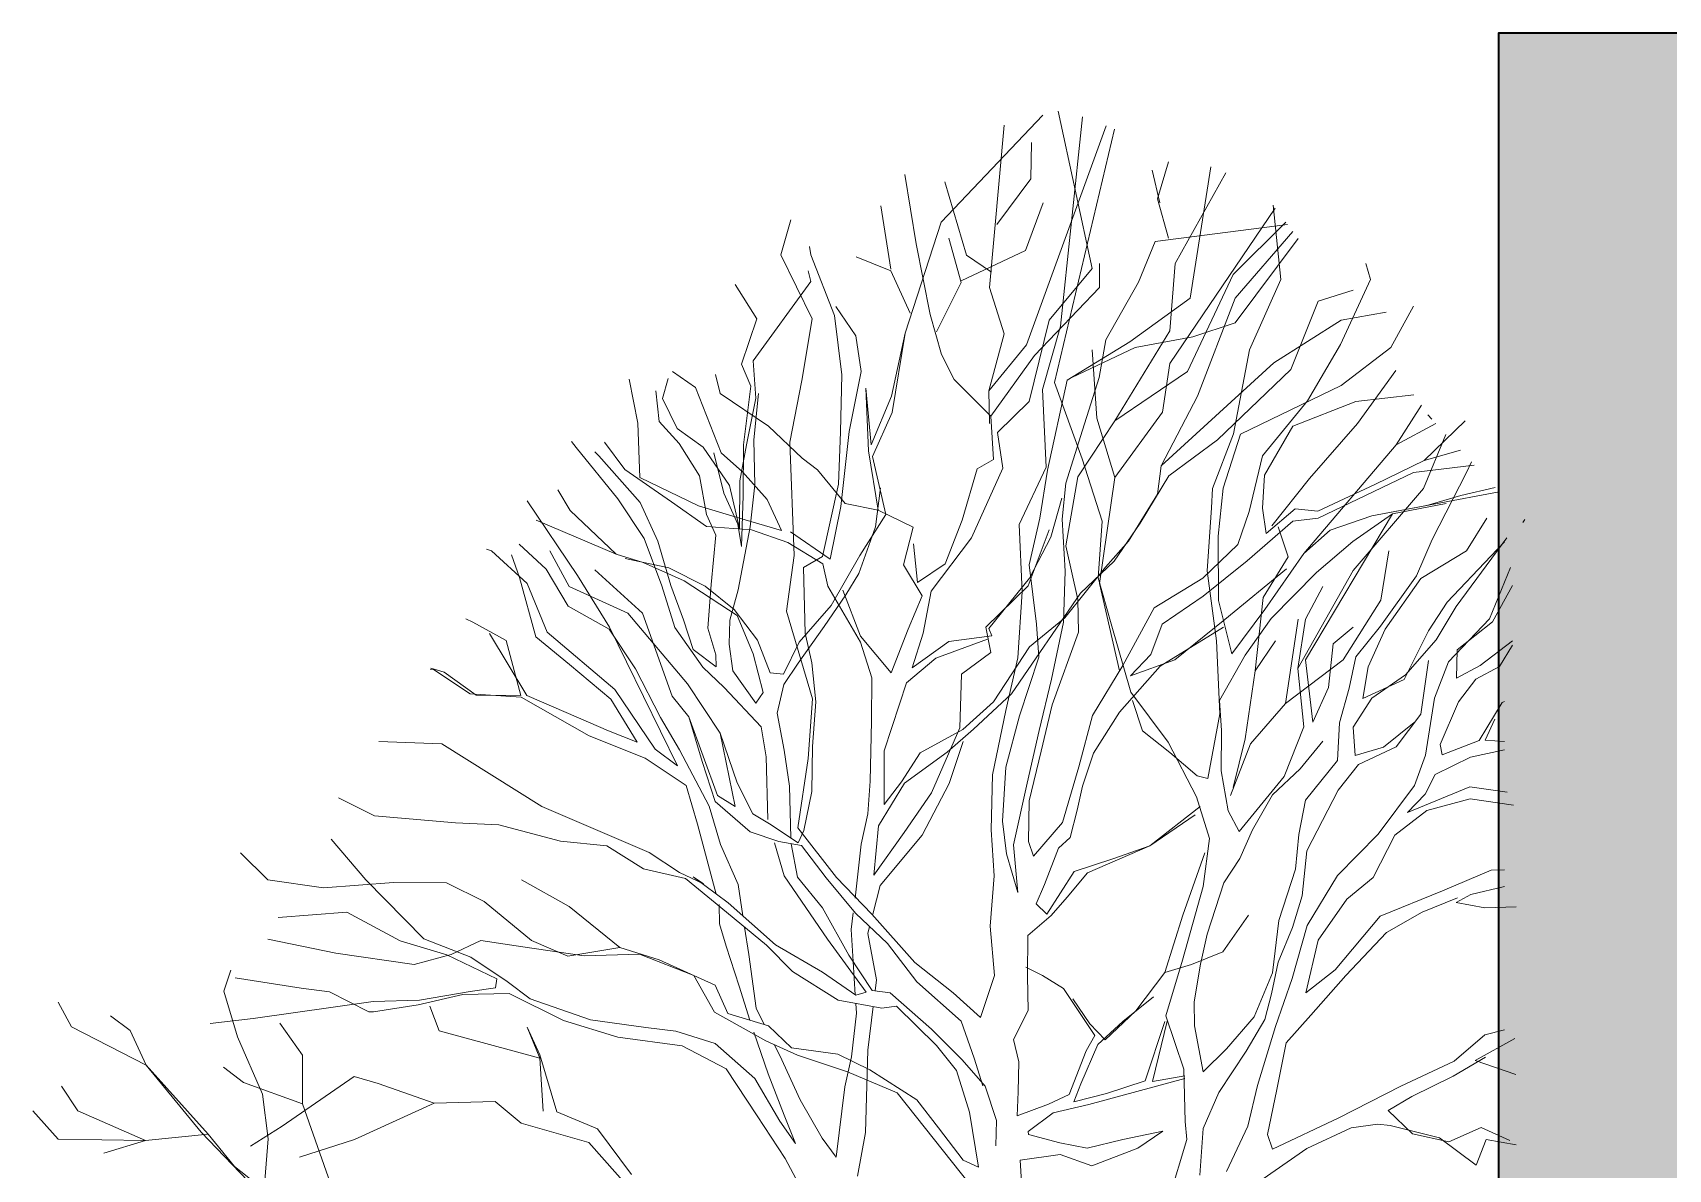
# Model space of a CAD drawing. Header units: millimetres. Extents: x -13512 to 8923, y -6533 to 5096.
# Drawn here: x -9958 to -9347, y -5916 to -5491 of the extents above; entities that cross this region are included whole.
import ezdxf

# ---------------------------------------------------------------- set-up
doc = ezdxf.new("R2010")
doc.units = ezdxf.units.MM
for name, color, linetype, lineweight in [('A-ELEWACJA CIENKA', 11, 'Continuous', 13), ('A-RYS ELEWACJI', 30, 'Continuous', 35), ('B-DACHÓWKA', 250, 'Continuous', 0), ('B-materiały', 9, 'Continuous', 0)]:
    doc.layers.add(name, color=color, linetype=linetype, lineweight=lineweight)

# ---------------------------------------------------------------- blocks, each defined once
blk = doc.blocks.new('A$C62B175F2')
at = {"layer": 'B-materiały'}
for p, q in [((-257.9, 482.35), (-219.84, 522.3)), ((-214.16, 523.78), (-201.48, 464.99)), ((-213.3, 443.47), (-205.09, 521.69)), ((-239.85, 457.94), (-234.32, 518.52)), ((-225.98, 436.45), (-196.24, 518.24)), ((-215.52, 422.42), (-193.14, 517.03)), ((-224.4, 498.54), (-224.11, 512.12)), ((-176.18, 489.59), (-179.06, 501.72)), ((-177.04, 491.03), (-173, 504.9)), ((-157.12, 502.94), (-164.87, 453.88)), ((-267.18, 474.21), (-271.44, 500.12)), ((-248.37, 469.94), (-256.45, 497.39)), ((-237.11, 481.5), (-224.4, 498.54)), ((-170.39, 466.89), (-151.51, 500.75)), ((-226.42, 471.67), (-219.78, 489.59)), ((-173, 476.29), (-177.04, 491.03)), ((-314.07, 483.16), (-317.83, 470.15)), ((-276.67, 464.74), (-280.42, 488.43)), ((-172.39, 429.47), (-133.03, 487.6)), ((-131.02, 460.93), (-133.79, 488.62)), ((-271.34, 440.9), (-257.9, 482.35)), ((-177.91, 475.03), (-128.51, 481.5)), ((-129.15, 482.37), (-148.82, 462.82)), ((-148.07, 453.88), (-126.53, 478.83)), ((-306.55, 470.15), (-307.1, 473.18)), ((-262.01, 447.84), (-267.18, 474.21)), ((-250.39, 459.82), (-255.01, 476.29)), ((-250.39, 460.4), (-226.42, 471.67)), ((-184.1, 459.84), (-177.91, 475.03)), ((-124.55, 476.15), (-148.07, 444.66)), ((-317.83, 470.15), (-306.1, 446.17)), ((-297.76, 447.5), (-306.55, 470.15)), ((-276.67, 464.16), (-289.66, 469.36)), ((-239.13, 463.58), (-248.37, 469.94)), ((-201.48, 464.99), (-217.53, 445.74)), ((-198.72, 457.94), (-198.72, 466.89)), ((-198.72, 466.89), (-198.72, 457.94)), ((-172.39, 441.67), (-170.39, 466.89)), ((-97.42, 460.93), (-99.17, 466.89)), ((-326.78, 446.21), (-334.88, 459.03)), ((-328.06, 430.54), (-306.55, 460.11)), ((-306.55, 460.11), (-307.55, 464.18)), ((-269.45, 448.27), (-276.67, 464.16)), ((-259.63, 441.33), (-250.39, 459.82)), ((-196.41, 438.31), (-184.1, 459.84)), ((-148.82, 462.82), (-165.87, 426.49)), ((-142.69, 434.62), (-131.02, 460.93)), ((-108.66, 436.59), (-97.42, 460.93)), ((-234.33, 440.59), (-239.85, 457.94)), ((-223.05, 432.45), (-198.72, 457.94)), ((-164.87, 453.88), (-187.44, 437.61)), ((-162.11, 417.27), (-148.07, 453.88)), ((-116.98, 452.79), (-127.26, 427.3)), ((-103.94, 456.86), (-116.98, 452.79)), ((-332.5, 429.31), (-326.78, 446.21)), ((-306.1, 446.17), (-310, 423.17)), ((-294.97, 425.22), (-297.76, 447.5)), ((-289.75, 439.88), (-297.28, 450.86)), ((-257.73, 432.86), (-262.01, 447.84)), ((-108.45, 445.74), (-91.65, 448.72)), ((-81.37, 450.89), (-89.89, 435.44)), ((-271.34, 440.9), (-276.46, 417.27)), ((-276.18, 411.17), (-271.34, 440.9)), ((-240.07, 419.34), (-234.33, 440.59)), ((-217.53, 445.74), (-225.05, 415.37)), ((-219.97, 419.84), (-213.3, 443.47)), ((-192.95, 408.05), (-172.39, 441.67)), ((-148.07, 444.66), (-163.87, 439.5)), ((-133.63, 429.82), (-108.45, 445.74)), ((-287.74, 426.52), (-289.75, 439.88)), ((-240.07, 419.34), (-225.98, 436.45)), ((-187.44, 437.61), (-210.76, 423.23)), ((-185.43, 435.44), (-209, 424.32)), ((-199.73, 409.13), (-201.48, 434.62)), ((-198.86, 424.28), (-196.41, 438.31)), ((-163.87, 439.5), (-185.43, 435.44)), ((-148.61, 403.19), (-142.69, 434.62)), ((-120.99, 415.62), (-108.66, 436.59)), ((-89.89, 435.44), (-108.45, 421.34)), ((-328.94, 421.02), (-332.5, 429.31)), ((-327.15, 416.6), (-328.06, 430.54)), ((-253.02, 423.48), (-257.73, 432.86)), ((-239.28, 409.86), (-223.05, 432.45)), ((-175.68, 391.34), (-133.63, 429.82)), ((-175.15, 411.3), (-172.39, 429.47)), ((-374.44, 423.62), (-371.24, 407.24)), ((-359.86, 423.97), (-361.97, 416.45)), ((-349.68, 420.52), (-358.2, 426.49)), ((-340.4, 418.35), (-342.16, 425.4)), ((-310, 423.17), (-314.45, 400.16)), ((-295.55, 403.98), (-294.97, 425.22)), ((-292.2, 404.06), (-287.74, 426.52)), ((-239.28, 409.86), (-253.02, 423.48)), ((-210.76, 423.23), (-218.1, 389.72)), ((-205.24, 393.95), (-215.52, 422.42)), ((-205.07, 404.57), (-198.86, 424.28)), ((-165.87, 426.49), (-192.95, 408.05)), ((-127.26, 427.3), (-154.59, 401)), ((-102.34, 407.14), (-88.04, 426.89)), ((-363.24, 407.87), (-364.54, 419.28)), ((-361.97, 416.45), (-356.47, 405.25)), ((-340.05, 396.16), (-349.68, 420.52)), ((-322.42, 406.1), (-340.4, 418.35)), ((-331.74, 399.16), (-328.94, 421.02)), ((-330.63, 399.19), (-327.15, 416.6)), ((-326.08, 418.3), (-327.88, 400.94)), ((-283.98, 399.1), (-285.99, 420.25)), ((-285.99, 420.25), (-284.98, 396.93)), ((-276.46, 417.27), (-283.98, 399.1)), ((-239.76, 407.05), (-240.07, 419.34)), ((-218.69, 390.82), (-219.97, 419.84)), ((-175.68, 391.34), (-162.11, 417.27)), ((-108.45, 421.34), (-146.06, 403.17)), ((-137.79, 395.08), (-120.99, 415.62)), ((-81.26, 417.75), (-102.93, 415.37)), ((-283.59, 394.78), (-276.18, 411.17)), ((-238.31, 393.68), (-239.28, 409.86)), ((-225.05, 415.37), (-236.89, 403.77)), ((-192.95, 386.9), (-175.15, 411.3)), ((-102.93, 415.37), (-126.5, 406.15)), ((-87.89, 399.1), (-78.44, 413.94)), ((-76.1, 410.36), (-74.54, 408.68)), ((-371.24, 407.24), (-370.49, 386.9)), ((-355.78, 399.68), (-363.24, 407.87)), ((-356.47, 405.25), (-346.8, 398.23)), ((-309.83, 394.13), (-322.42, 406.1)), ((-296.18, 384.41), (-295.55, 403.98)), ((-295.41, 376.05), (-292.2, 404.06)), ((-236.89, 403.77), (-234.88, 390.42)), ((-211.28, 384.86), (-205.07, 404.57)), ((-192.95, 408.05), (-206.87, 387.21)), ((-192.95, 386.9), (-199.73, 409.13)), ((-126.5, 406.15), (-137.05, 387.84)), ((-120.26, 386.58), (-102.34, 407.14)), ((-87.89, 399.1), (-73.03, 407.05)), ((-77.41, 393.24), (-62.14, 408.15)), ((-394.28, 398.16), (-396.02, 400.35)), ((-378.72, 378.99), (-394.28, 398.16)), ((-376.01, 389.88), (-383.62, 400.19)), ((-348.21, 387.58), (-355.78, 399.68)), ((-346.8, 398.23), (-336.95, 383.95)), ((-333.08, 385.72), (-330.63, 399.19)), ((-331.82, 380.17), (-331.74, 399.16)), ((-327.88, 400.94), (-327.46, 384.19)), ((-314.45, 400.16), (-312.83, 357.74)), ((-154.59, 401), (-172.8, 387.5)), ((-156.48, 382.88), (-148.61, 403.19)), ((-146.06, 403.17), (-152.57, 382.98)), ((-122.35, 358.6), (-87.89, 399.1)), ((-77.61, 382.83), (-69.26, 402.98)), ((-387.32, 396.48), (-385.83, 395.02)), ((-385.83, 395.02), (-370.31, 377.53)), ((-342.84, 396.09), (-339.11, 381.1)), ((-332.05, 389.1), (-340.05, 396.16)), ((-304.13, 389.8), (-309.83, 394.13)), ((-284.98, 396.93), (-281.41, 374.73)), ((-278.58, 373.12), (-283.59, 394.78)), ((-244.37, 390.18), (-238.31, 393.68)), ((-197.72, 370.63), (-205.24, 393.95)), ((-177.09, 380.69), (-175.68, 391.34)), ((-142.86, 374.29), (-137.79, 395.08)), ((-95.63, 384.41), (-77.41, 393.24)), ((-58.7, 391.59), (-81.37, 388.8)), ((-77.41, 393.24), (-63.84, 397.13)), ((-61.56, 388.8), (-59.76, 392.74)), ((-358.58, 377.82), (-376.01, 389.88)), ((-370.49, 386.9), (-348.49, 376.4)), ((-345.61, 373.12), (-348.21, 387.58)), ((-333.19, 367.84), (-333.08, 385.72)), ((-322.85, 378.72), (-332.05, 389.1)), ((-293.76, 377.21), (-304.13, 389.8)), ((-250.03, 371.04), (-244.37, 390.18)), ((-234.88, 390.42), (-246.52, 364.43)), ((-228.76, 369.34), (-218.69, 390.82)), ((-218.1, 389.72), (-221, 371.77)), ((-206.87, 387.21), (-211.25, 361.4)), ((-198.72, 347.31), (-192.95, 386.9)), ((-172.8, 387.5), (-183.53, 369.92)), ((-137.05, 387.84), (-137.86, 375.53)), ((-134.34, 368.91), (-120.26, 386.58)), ((-81.37, 388.8), (-116.98, 371.71)), ((-74.44, 363.71), (-61.56, 388.8)), ((-396.49, 374.64), (-401.15, 382.28)), ((-368.85, 364.16), (-378.72, 378.99)), ((-339.11, 381.1), (-333.79, 369.5)), ((-336.95, 383.95), (-333.19, 367.84)), ((-332.47, 361.16), (-331.82, 380.17)), ((-327.46, 384.19), (-329.3, 368.5)), ((-302.21, 357.45), (-296.18, 384.41)), ((-280.5, 383.13), (-282.37, 368.56)), ((-216.91, 364.61), (-212.81, 379.24)), ((-212.62, 371.42), (-211.28, 384.86)), ((-187.83, 363.1), (-177.09, 380.69)), ((-156.86, 375.61), (-156.48, 382.88)), ((-152.57, 382.98), (-154.36, 365.06)), ((-117.16, 374.37), (-95.63, 384.41)), ((-103.94, 352.19), (-77.61, 382.83)), ((-97.01, 372.64), (-49.42, 381.58)), ((-76.43, 376.51), (-63.68, 380.18)), ((-63.68, 380.18), (-50.88, 383.15)), ((-393.81, 350.29), (-412.54, 378.19)), ((-379.32, 358.31), (-396.49, 374.64)), ((-370.31, 377.53), (-363.8, 363.17)), ((-345.5, 368.65), (-358.58, 377.82)), ((-348.49, 376.4), (-333.29, 371.75)), ((-342.07, 365.39), (-345.61, 373.12)), ((-317.53, 367.12), (-322.85, 378.72)), ((-299.39, 356.4), (-295.41, 376.05)), ((-281.41, 374.73), (-293.76, 377.21)), ((-288.25, 357.8), (-278.58, 373.12)), ((-268.4, 368.35), (-281.41, 374.73)), ((-158.5, 352.11), (-156.86, 375.61)), ((-147.02, 361.89), (-142.86, 374.29)), ((-137.86, 375.53), (-136.51, 366.07)), ((-136.51, 366.07), (-125.56, 375.28)), ((-125.56, 375.28), (-117.16, 374.37)), ((-121.74, 318.83), (-89.2, 373.4)), ((-89.2, 373.4), (-104.03, 362.97)), ((-97.01, 372.64), (-76.43, 376.51)), ((-69.19, 377.25), (-89.2, 373.4)), ((-379.32, 358.31), (-409.23, 370.94)), ((-328.71, 367.4), (-345.5, 368.65)), ((-333.79, 369.5), (-332.47, 361.16)), ((-329.3, 368.5), (-333.74, 344.93)), ((-333.29, 371.75), (-317.53, 367.12)), ((-315.19, 362.71), (-328.71, 367.4)), ((-282.37, 368.56), (-288.64, 351.08)), ((-271.96, 354.29), (-268.4, 368.35)), ((-256.33, 354.69), (-250.03, 371.04)), ((-227.58, 344.23), (-228.76, 369.34)), ((-225.4, 346.52), (-217.54, 367.39)), ((-221, 371.77), (-225.04, 354.35)), ((-211.57, 351.9), (-212.62, 371.42)), ((-199.21, 349.41), (-197.72, 370.63)), ((-183.53, 369.92), (-193.23, 355.71)), ((-126.5, 370.63), (-143.51, 355.84)), ((-128.26, 357.34), (-132.02, 368.46)), ((-116.98, 371.71), (-126.5, 370.63)), ((-122.35, 358.6), (-112.51, 367.23)), ((-112.51, 367.23), (-97.01, 372.64)), ((-54.04, 371.71), (-61.56, 359.51)), ((-40.52, 370.15), (-39.78, 371.18)), ((-415.59, 362), (-405.43, 352.63)), ((-362.26, 346.45), (-368.85, 364.16)), ((-363.8, 363.17), (-358.91, 346.53)), ((-343.84, 346.91), (-342.07, 365.39)), ((-302.14, 354.66), (-315.19, 362.71)), ((-314.17, 366.64), (-299.39, 356.4)), ((-268.25, 362.21), (-266.77, 347.72)), ((-246.52, 364.43), (-261.66, 344.5)), ((-224.91, 349.33), (-216.91, 364.61)), ((-211.25, 361.4), (-206.84, 341.4)), ((-196.52, 353.39), (-187.83, 363.1)), ((-160.11, 349.27), (-147.02, 361.89)), ((-154.36, 365.06), (-154.31, 341.04)), ((-104.03, 362.97), (-117.7, 351.45)), ((-80.24, 350.16), (-74.44, 363.71)), ((-46.51, 364.39), (-65.43, 338.8)), ((-52.5, 357.56), (-47.4, 362.91)), ((-427.7, 360.12), (-425.91, 359.51)), ((-425.91, 359.51), (-412.62, 347.31)), ((-415.41, 349.58), (-418.36, 358.1)), ((-404.09, 359.51), (-396.82, 346.22)), ((-369.19, 355.21), (-379.32, 358.31)), ((-375.93, 356.72), (-359.64, 353.21)), ((-353.93, 348.33), (-369.19, 355.21)), ((-312.83, 357.74), (-315.66, 337)), ((-309.37, 353.36), (-302.21, 357.45)), ((-300.25, 346.32), (-302.14, 354.66)), ((-298.95, 339.09), (-288.25, 357.8)), ((-266.77, 347.72), (-256.33, 354.69)), ((-193.23, 355.71), (-205.77, 343.66)), ((-143.51, 355.84), (-159.94, 342.57)), ((-137.54, 342.16), (-128.26, 357.34)), ((-136.91, 337.57), (-122.35, 358.6)), ((-93.65, 341.07), (-90.65, 359.51)), ((-61.56, 359.51), (-78.61, 349.21)), ((-68.83, 340.39), (-52.5, 357.56)), ((-409.27, 327.39), (-415.41, 349.58)), ((-405.43, 352.63), (-397.27, 338.87)), ((-381.78, 331.04), (-393.81, 350.29)), ((-369.49, 336.19), (-387.29, 352.46)), ((-359.64, 353.21), (-346.06, 346.29)), ((-334.06, 335.42), (-353.93, 348.33)), ((-308.75, 328.79), (-309.37, 353.36)), ((-288.64, 351.08), (-293.47, 343.14)), ((-264.97, 342.74), (-271.96, 354.29)), ((-240.08, 330.51), (-224.91, 349.33)), ((-225.04, 354.35), (-222.24, 332.08)), ((-212.21, 332.89), (-211.57, 351.9)), ((-211.69, 334.57), (-196.52, 353.39)), ((-194.32, 332.22), (-199.21, 349.41)), ((-178.26, 338.21), (-160.11, 349.27)), ((-155.05, 325.94), (-158.5, 352.11)), ((-151.9, 333.84), (-128.91, 352.85)), ((-117.7, 351.45), (-134.59, 334.27)), ((-124.63, 315.53), (-103.94, 352.19)), ((-93.74, 331.38), (-80.24, 350.16)), ((-78.61, 349.21), (-92.04, 330.31)), ((-53.03, 334.08), (-45.13, 353.27)), ((-412.62, 347.31), (-405.1, 329.14)), ((-396.82, 346.22), (-375, 336.19)), ((-357.41, 330.93), (-362.26, 346.45)), ((-358.91, 346.53), (-354.13, 333.8)), ((-346.06, 346.29), (-335.23, 337.63)), ((-345.11, 330.67), (-343.84, 346.91)), ((-333.74, 344.93), (-336.81, 333.68)), ((-293.47, 343.14), (-301.55, 331.21)), ((-288, 325.4), (-300.25, 346.32)), ((-294.63, 344.79), (-288.05, 327.63)), ((-270.24, 330.32), (-264.97, 342.74)), ((-261.66, 344.5), (-264.62, 328.78)), ((-241.21, 331.04), (-225.4, 346.52)), ((-205.77, 343.66), (-231.65, 306.14)), ((-229.19, 319.61), (-227.58, 344.23)), ((-191.2, 314.77), (-198.72, 347.31)), ((-159.94, 342.57), (-175.32, 332.13)), ((-121.74, 334.02), (-115.22, 346.22)), ((-44.4, 346.59), (-51.88, 332.99)), ((-397.27, 338.87), (-381.97, 330.31)), ((-375, 336.19), (-352.69, 309.89)), ((-358.44, 305.2), (-369.49, 336.19)), ((-335.23, 337.63), (-326.56, 326.11)), ((-315.66, 337), (-305.9, 304.28)), ((-310.9, 325.39), (-298.95, 339.09)), ((-206.84, 341.4), (-206.53, 329.12)), ((-190.02, 316.68), (-178.26, 338.21)), ((-154.31, 341.04), (-149.34, 321.05)), ((-149.34, 321.05), (-136.91, 337.57)), ((-140.55, 314.77), (-137.54, 342.16)), ((-107.7, 318.83), (-93.65, 341.07)), ((-75.82, 329.6), (-68.83, 340.39)), ((-65.43, 338.8), (-72.94, 326.32)), ((-432.87, 332.95), (-435.42, 334.14)), ((-420.41, 326), (-432.87, 332.95)), ((-381.97, 330.31), (-372.1, 315.47)), ((-356.45, 279.24), (-381.78, 331.04)), ((-346.98, 316.1), (-357.41, 330.93)), ((-354.13, 333.8), (-350.5, 322.72)), ((-342.07, 320.7), (-345.11, 330.67)), ((-336.81, 333.68), (-337.14, 324.73)), ((-328.11, 321.04), (-334.06, 335.42)), ((-301.55, 331.21), (-311.26, 317.56)), ((-276.54, 313.96), (-270.24, 330.32)), ((-239.3, 321.59), (-241.21, 331.04)), ((-238.89, 327.75), (-240.08, 330.51)), ((-224.83, 323.63), (-211.69, 334.57)), ((-222.24, 332.08), (-221.38, 319.81)), ((-216.7, 311.55), (-212.21, 332.89)), ((-186.97, 306.7), (-194.32, 332.22)), ((-175.32, 332.13), (-179.51, 320.86)), ((-152.39, 331.03), (-176.04, 316.47)), ((-170.52, 318.85), (-151.9, 333.84)), ((-134.59, 334.27), (-144.31, 320.62)), ((-129.26, 302.56), (-124.5, 334.02)), ((-124.63, 315.53), (-121.74, 334.02)), ((-103.94, 331.04), (-111.46, 324.8)), ((-102.95, 319.98), (-93.74, 331.38)), ((-92.04, 330.31), (-98.39, 316.18)), ((-68.27, 318.06), (-53.03, 334.08)), ((-51.88, 332.99), (-65.03, 322.61)), ((-426.62, 328.63), (-412.63, 305.52)), ((-414.87, 305.46), (-420.41, 326)), ((-396.72, 317.09), (-409.27, 327.39)), ((-405.1, 329.14), (-379.77, 307.72)), ((-337.14, 324.73), (-335.77, 314.71)), ((-326.56, 326.11), (-321.79, 313.94)), ((-316.75, 313.51), (-310.9, 325.39)), ((-306.24, 317.68), (-308.75, 328.79)), ((-288.05, 327.63), (-276.54, 313.96)), ((-283.75, 312.1), (-288, 325.4)), ((-264.62, 328.78), (-268.76, 315.83)), ((-268.76, 315.83), (-255.04, 325.67)), ((-240.54, 326.59), (-259.91, 319.4)), ((-255.04, 325.67), (-238.89, 327.75)), ((-206.53, 329.12), (-216.46, 302.05)), ((-153.81, 298.6), (-155.05, 325.94)), ((-140.55, 314.77), (-133.02, 325.89)), ((-111.46, 324.8), (-113.21, 308.53)), ((-84.86, 311.5), (-75.82, 329.6)), ((-72.94, 326.32), (-84.34, 313.18)), ((-56.5, 316.67), (-44.44, 325.92)), ((-44.4, 324.24), (-49.23, 316.3)), ((-350.5, 322.72), (-341.95, 316.23)), ((-341.95, 316.23), (-342.07, 320.7)), ((-324.4, 306.61), (-328.11, 321.04)), ((-259.91, 319.4), (-270.86, 310.19)), ((-250.27, 313.5), (-239.3, 321.59)), ((-238.28, 303.18), (-224.83, 323.63)), ((-233.73, 299.95), (-229.19, 319.61)), ((-221.38, 319.81), (-228.65, 297.84)), ((-179.51, 320.86), (-187.13, 312.84)), ((-187.13, 312.84), (-170.52, 318.85)), ((-144.31, 320.62), (-153.94, 303.62)), ((-129.26, 302.56), (-107.7, 318.83)), ((-118.98, 295.51), (-121.74, 318.83)), ((-105.45, 308.19), (-102.95, 319.98)), ((-75.85, 318.56), (-78.61, 298.5)), ((-73.51, 304.52), (-68.27, 318.06)), ((-65.03, 322.61), (-65.32, 311.98)), ((-447.51, 315.26), (-448.81, 315.33)), ((-448.51, 315.75), (-443.58, 314.24)), ((-433.88, 306.11), (-447.51, 315.26)), ((-443.58, 314.24), (-431.63, 305.6)), ((-381.31, 304.07), (-396.72, 317.09)), ((-372.1, 315.47), (-362.71, 297.27)), ((-338.97, 308.48), (-346.98, 316.1)), ((-335.77, 314.71), (-327.09, 302.64)), ((-321.79, 313.94), (-316.75, 313.51)), ((-311.26, 317.56), (-316.65, 309.6)), ((-304.76, 303.19), (-306.24, 317.68)), ((-283.91, 295.9), (-283.75, 312.1)), ((-250.88, 293.37), (-250.27, 313.5)), ((-201.28, 297.97), (-190.02, 316.68)), ((-176.04, 316.47), (-191.26, 299.33)), ((-144.31, 289.28), (-140.55, 314.77)), ((-122.41, 293.8), (-124.63, 315.53)), ((-98.39, 316.18), (-100.33, 304.4)), ((-84.34, 313.18), (-96.98, 304.49)), ((-65.32, 311.98), (-56.5, 316.67)), ((-49.23, 316.3), (-58.05, 311.61)), ((-414.85, 304.91), (-433.88, 306.11)), ((-431.63, 305.6), (-414.87, 305.46)), ((-379.77, 307.72), (-364.72, 285.48)), ((-352.69, 309.89), (-340.4, 291.45)), ((-325.19, 293.74), (-338.97, 308.48)), ((-327.09, 302.64), (-324.4, 306.61)), ((-316.65, 309.6), (-319.18, 298.92)), ((-270.86, 310.19), (-273.45, 302.3)), ((-231.65, 306.14), (-245.84, 292.94)), ((-221.25, 292.44), (-216.7, 311.55)), ((-173.1, 288.06), (-186.97, 306.7)), ((-113.21, 308.53), (-118.98, 295.51)), ((-109.03, 295.25), (-105.45, 308.19)), ((-100.33, 304.4), (-84.86, 311.5)), ((-58.05, 311.61), (-64.54, 303.07)), ((-389.35, 290.46), (-414.85, 304.91)), ((-412.63, 305.52), (-397.95, 299.18)), ((-371.42, 288.12), (-381.31, 304.07)), ((-352.1, 297.54), (-358.44, 305.2)), ((-305.9, 304.28), (-307.58, 281.9)), ((-306.01, 286.4), (-304.76, 303.19)), ((-273.45, 302.3), (-279.16, 284.84)), ((-249.75, 292.84), (-238.28, 303.18)), ((-238.71, 275.8), (-233.73, 299.95)), ((-216.46, 302.05), (-220.5, 284.64)), ((-186.44, 303.65), (-182.7, 292.29)), ((-153.94, 303.62), (-153.1, 292.47)), ((-142.3, 287.38), (-129.26, 302.56)), ((-96.98, 304.49), (-103.97, 293.7)), ((-76.89, 283.2), (-73.51, 304.52)), ((-64.54, 303.07), (-71.4, 287.25)), ((-56.92, 288.73), (-48.33, 302.91)), ((-48.33, 302.91), (-47.4, 303.23)), ((-397.95, 299.18), (-382.14, 292.32)), ((-362.71, 297.27), (-355.7, 285.16)), ((-352.1, 297.54), (-341.4, 268.13)), ((-347.22, 280.9), (-352.1, 297.54)), ((-323.24, 282.62), (-325.19, 293.74)), ((-319.18, 298.92), (-316.59, 285.02)), ((-284.46, 273.54), (-283.91, 295.9)), ((-261.45, 269.08), (-250.88, 293.37)), ((-228.65, 297.84), (-233.76, 278.72)), ((-206.39, 278.84), (-201.28, 297.97)), ((-191.26, 299.33), (-200.93, 284.01)), ((-158.23, 274.46), (-153.81, 298.6)), ((-129.76, 275.18), (-122.41, 293.8)), ((-109.8, 281.26), (-109.03, 295.25)), ((-103.97, 293.7), (-103.14, 283.11)), ((-92.61, 286.16), (-81.11, 295.39)), ((-78.61, 298.5), (-87.89, 286.29)), ((-50.97, 296.7), (-54.68, 288.79)), ((-468.04, 288.32), (-444.46, 287.38)), ((-444.46, 287.38), (-407.1, 264.06)), ((-368.47, 282.05), (-389.35, 290.46)), ((-382.14, 292.32), (-371.42, 288.12)), ((-340.4, 291.45), (-334.16, 272.85)), ((-334.88, 264.06), (-340.4, 291.45)), ((-265.73, 284.06), (-249.75, 292.84)), ((-245.84, 292.94), (-255.68, 284.31)), ((-249.64, 288.37), (-254.83, 272.6)), ((-225.79, 272.77), (-221.25, 292.44)), ((-182.7, 292.29), (-172.44, 284.16)), ((-162.53, 267.65), (-173.1, 288.06)), ((-153.1, 292.47), (-153.28, 277.38)), ((-149.82, 268.13), (-142.3, 287.38)), ((-148.82, 271.11), (-144.31, 289.28)), ((-115.22, 288.46), (-123.69, 278.12)), ((-71.4, 287.25), (-70.75, 283.36)), ((-70.75, 283.36), (-56.92, 288.73)), ((-54.68, 288.79), (-47.4, 288.35)), ((-353.13, 271.82), (-368.47, 282.05)), ((-364.72, 285.48), (-356.45, 279.24)), ((-355.7, 285.16), (-344.56, 264.21)), ((-322.65, 259.17), (-323.24, 282.62)), ((-316.59, 285.02), (-314.58, 271.66)), ((-307.58, 281.9), (-311.4, 256.1)), ((-306.15, 269.64), (-306.01, 286.4)), ((-279.16, 284.84), (-279.21, 264.73)), ((-272.72, 273.27), (-265.73, 284.06)), ((-255.68, 284.31), (-271.59, 272.74)), ((-220.5, 284.64), (-225.06, 266.09)), ((-200.93, 284.01), (-205.09, 271.61)), ((-172.44, 284.16), (-162.17, 275.48)), ((-121.72, 266.44), (-109.8, 281.26)), ((-103.14, 283.11), (-92.61, 286.16)), ((-87.89, 286.29), (-101.94, 279.78)), ((-81.08, 271.93), (-76.89, 283.2)), ((-60.11, 282.51), (-73.36, 276.03)), ((-47.4, 285.15), (-60.11, 282.51)), ((-342.37, 265.94), (-347.22, 280.9)), ((-239.19, 255.35), (-238.71, 275.8)), ((-233.76, 278.72), (-234.93, 258.58)), ((-212.57, 258.02), (-206.39, 278.84)), ((-162.17, 275.48), (-158.23, 274.46)), ((-153.28, 277.38), (-150.67, 262.36)), ((-146.56, 254.64), (-129.76, 275.18)), ((-123.69, 278.12), (-134.06, 268.36)), ((-101.94, 279.78), (-109.52, 270.1)), ((-73.36, 276.03), (-77.08, 268.67)), ((-348.86, 257.4), (-353.13, 271.82)), ((-334.16, 272.85), (-328.29, 261.27)), ((-314.58, 271.66), (-314.1, 252.36)), ((-309.14, 255.04), (-306.15, 269.64)), ((-285.27, 261.23), (-284.46, 273.54)), ((-271.59, 272.74), (-281.25, 256.86)), ((-279.21, 264.73), (-272.72, 273.27)), ((-271.69, 254.3), (-261.45, 269.08)), ((-254.83, 272.6), (-264.96, 253.35)), ((-230.8, 249.74), (-225.79, 272.77)), ((-205.09, 271.61), (-207.1, 262.63)), ((-109.52, 270.1), (-121.24, 247.46)), ((-94.59, 253.71), (-81.08, 271.93)), ((-83.62, 261.81), (-60.39, 271.33)), ((-60.39, 271.33), (-46.38, 269.44)), ((-469.61, 260.52), (-483.06, 267.22)), ((-407.1, 264.06), (-367.03, 246.89)), ((-344.56, 264.21), (-340.29, 249.79)), ((-329.24, 254.54), (-342.37, 265.94)), ((-341.4, 268.13), (-334.88, 264.06)), ((-225.06, 266.09), (-225.24, 251)), ((-161.11, 264.06), (-179.95, 249.34)), ((-157.67, 252.13), (-162.53, 267.65)), ((-134.06, 268.36), (-141.55, 255.33)), ((-124.19, 253.53), (-121.72, 266.44)), ((-77.08, 268.67), (-83.62, 261.81)), ((-60.28, 266.86), (-76.37, 262.55)), ((-44.02, 264.48), (-60.28, 266.86)), ((-439.37, 257.92), (-469.61, 260.52)), ((-423.16, 257.21), (-439.37, 257.92)), ((-400.1, 251.09), (-423.16, 257.21)), ((-341.89, 231.33), (-348.86, 257.4)), ((-328.29, 261.27), (-322.05, 257.51)), ((-322.05, 257.51), (-311.26, 250.52)), ((-287.78, 249.99), (-285.27, 261.23)), ((-281.25, 256.86), (-283.02, 238.38)), ((-234.93, 258.58), (-233.5, 246.32)), ((-223.43, 245.46), (-212.57, 258.02)), ((-207.1, 262.63), (-209.64, 252.51)), ((-179.95, 249.34), (-162.92, 260.94)), ((-150.67, 262.36), (-146.56, 254.64)), ((-76.37, 262.55), (-88.43, 253.31)), ((-485.84, 251.86), (-472.8, 236.67)), ((-382.74, 249.29), (-400.1, 251.09)), ((-318.53, 250.9), (-329.24, 254.54)), ((-310.12, 249.43), (-318.53, 250.9)), ((-311.4, 256.1), (-296.97, 237.47)), ((-311.26, 250.52), (-309.14, 255.04)), ((-283.02, 238.38), (-271.69, 254.3)), ((-264.96, 253.35), (-280.69, 234.53)), ((-238.05, 238.19), (-239.19, 255.35)), ((-225.24, 251), (-223.43, 245.46)), ((-209.64, 252.51), (-214, 248.49)), ((-160.02, 234.2), (-157.67, 252.13)), ((-141.55, 255.33), (-146.31, 244.6)), ((-125.54, 240.65), (-124.19, 253.53)), ((-109.84, 238.25), (-94.59, 253.71)), ((-88.43, 253.31), (-96.41, 237.47)), ((-519.69, 246.7), (-509.41, 236.67)), ((-369.11, 240.69), (-382.74, 249.29)), ((-367.03, 246.89), (-355.67, 239.35)), ((-340.29, 249.79), (-333.77, 234.87)), ((-316.54, 238.1), (-320.11, 250.44)), ((-313.98, 250.1), (-311.5, 237.66)), ((-300.87, 237.37), (-310.12, 249.43)), ((-290.07, 229.82), (-287.78, 249.99)), ((-233.5, 246.32), (-229.23, 231.9)), ((-229.23, 231.9), (-230.8, 249.74)), ((-214, 248.49), (-219.25, 234.95)), ((-208.2, 239.69), (-193.79, 244.52)), ((-179.95, 249.34), (-203.16, 239.26)), ((-193.79, 244.52), (-179.95, 249.34)), ((-167.63, 223.38), (-159.35, 246.7)), ((-146.31, 244.6), (-152.23, 235.51)), ((-121.24, 247.46), (-123.06, 230.65)), ((-353.38, 237.17), (-369.11, 240.69)), ((-355.67, 239.35), (-346.63, 235.11)), ((-218.41, 223.8), (-208.2, 239.69)), ((-203.16, 239.26), (-210.75, 230.13)), ((-131.77, 221.5), (-125.54, 240.65)), ((-70.59, 232.53), (-52.35, 240.24)), ((-52.35, 240.24), (-47.4, 240.37)), ((-509.41, 236.67), (-488.6, 233.69)), ((-488.6, 233.69), (-462.52, 235.59)), ((-472.8, 236.67), (-451.14, 214.61)), ((-462.52, 235.59), (-442.72, 235.49)), ((-442.72, 235.49), (-428.58, 228.59)), ((-414.62, 236.67), (-396.82, 226.64)), ((-340.26, 226.33), (-353.38, 237.17)), ((-346.63, 235.11), (-350.6, 237.8)), ((-350.6, 237.8), (-337.51, 228.07)), ((-333.77, 234.87), (-331.98, 223.15)), ((-300.3, 214.48), (-316.54, 238.1)), ((-311.5, 237.66), (-302.27, 226.16)), ((-289.93, 224.24), (-300.87, 237.37)), ((-296.97, 237.47), (-283.78, 223.83)), ((-280.69, 234.53), (-283.43, 223.75)), ((-239.53, 219.36), (-238.05, 238.19)), ((-219.25, 234.95), (-222.42, 227.61)), ((-167.71, 206.63), (-160.02, 234.2)), ((-152.23, 235.51), (-158.45, 216.36)), ((-121.1, 219.53), (-109.84, 238.25)), ((-96.41, 237.47), (-106.27, 229.4)), ((-93.82, 223.01), (-70.59, 232.53)), ((-47.4, 234.11), (-59.94, 231.12)), ((-428.58, 228.59), (-410.9, 213.95)), ((-396.82, 226.64), (-377.88, 211.42)), ((-340.67, 220.17), (-340.85, 227.43)), ((-323.15, 212.23), (-340.26, 226.33)), ((-337.51, 228.07), (-319.8, 212.32)), ((-302.27, 226.16), (-292.33, 208.54)), ((-222.42, 227.61), (-218.41, 223.8)), ((-210.75, 230.13), (-216.73, 223.28)), ((-123.06, 230.65), (-126.67, 218.83)), ((-106.27, 229.4), (-117.06, 214.04)), ((-64.94, 229.87), (-78.21, 224.51)), ((-59.94, 231.12), (-65.46, 228.19)), ((-65.46, 228.19), (-54.79, 226.22)), ((-54.79, 226.22), (-43.07, 226.51)), ((-479.88, 224.51), (-505.65, 222.57)), ((-460.06, 213.83), (-479.88, 224.51)), ((-338.22, 211.86), (-340.67, 220.17)), ((-291.45, 218.06), (-290.72, 224.33)), ((-277.91, 212.81), (-289.93, 224.24)), ((-283.78, 223.83), (-267.68, 205.8)), ((-216.73, 223.28), (-225.48, 215.8)), ((-174.29, 202), (-167.63, 223.38)), ((-152.7, 209.8), (-142.99, 223.45)), ((-134.07, 201.89), (-131.77, 221.5)), ((-110.63, 203.03), (-93.82, 223.01)), ((-78.21, 224.51), (-91.43, 216.92)), ((-484.08, 209.28), (-509.41, 214.44)), ((-451.14, 214.61), (-433.65, 207.79)), ((-429.9, 214.03), (-440.94, 208.72)), ((-414.19, 211.63), (-429.9, 214.03)), ((-410.9, 213.95), (-397.35, 208.14)), ((-331.34, 218.98), (-329.77, 208.72)), ((-285.84, 194.73), (-300.3, 214.48)), ((-290.73, 206.11), (-291.45, 218.06)), ((-284.6, 219.17), (-285.27, 216.53)), ((-285.27, 216.53), (-282.04, 199.3)), ((-237.95, 200.96), (-239.53, 219.36)), ((-225.48, 215.8), (-225.66, 200.71)), ((-158.45, 216.36), (-160.97, 205.12)), ((-126.67, 218.83), (-131.93, 205.85)), ((-126.76, 199.83), (-121.1, 219.53)), ((-117.06, 214.04), (-121.59, 194.38)), ((-91.43, 216.92), (-106.67, 200.9)), ((-454.81, 205.03), (-484.08, 209.28)), ((-442.61, 208.68), (-460.06, 213.83)), ((-440.94, 208.72), (-454.81, 205.03)), ((-423.95, 199.65), (-442.61, 208.68)), ((-433.65, 207.79), (-420.01, 198.63)), ((-391.21, 208.29), (-414.19, 211.63)), ((-397.35, 208.14), (-377.88, 211.42)), ((-370.55, 208.81), (-391.21, 208.29)), ((-377.88, 211.42), (-363.23, 206.76)), ((-350.24, 200.94), (-370.55, 208.81)), ((-333.38, 196.89), (-338.22, 211.86)), ((-329.77, 208.72), (-327.03, 188.67)), ((-313.41, 202.42), (-323.15, 212.23)), ((-319.8, 212.32), (-302.23, 202.14)), ((-292.33, 208.54), (-283.62, 195.35)), ((-266.94, 198.56), (-277.91, 212.81)), ((-164.31, 205.04), (-152.7, 209.8)), ((-523.33, 202.91), (-525.84, 195.05)), ((-363.23, 206.76), (-342.33, 197.23)), ((-296.38, 191.68), (-313.41, 202.42)), ((-302.23, 202.14), (-289.72, 193.52)), ((-289.97, 193.69), (-290.73, 206.11)), ((-267.68, 205.8), (-253.43, 194.43)), ((-220.07, 200.85), (-226.3, 204.05)), ((-185.11, 187.76), (-174.29, 202)), ((-174.29, 202), (-164.31, 205.04)), ((-173.89, 185.81), (-167.71, 206.63)), ((-160.97, 205.12), (-163.41, 191.1)), ((-140.92, 185.51), (-134.07, 201.89)), ((-131.93, 205.85), (-134.43, 194.06)), ((-121.59, 194.38), (-110.63, 203.03)), ((-497.04, 196.15), (-521.72, 200)), ((-486.39, 194.74), (-497.04, 196.15)), ((-433.89, 194.94), (-424.42, 196.29)), ((-424.42, 196.29), (-423.95, 199.65)), ((-420.01, 198.63), (-411.47, 192.14)), ((-342.63, 187.17), (-350.24, 200.94)), ((-342.33, 197.23), (-337.59, 186.73)), ((-329.35, 184.21), (-333.38, 196.89)), ((-282.04, 199.3), (-282.55, 195.2)), ((-250.37, 183.89), (-266.94, 198.56)), ((-243.14, 185.19), (-237.95, 200.96)), ((-225.66, 200.71), (-225.34, 187.87)), ((-212.13, 196.02), (-220.07, 200.85)), ((-200.52, 178.43), (-212.13, 196.02)), ((-133.01, 181.8), (-126.76, 199.83)), ((-106.67, 200.9), (-119.71, 186.05)), ((-587.77, 190.98), (-582.76, 181.76)), ((-525.84, 195.05), (-520.82, 177.97)), ((-514.93, 184.88), (-470.11, 191.23)), ((-471.68, 187.28), (-486.39, 194.74)), ((-470.11, 191.23), (-452.8, 191.67)), ((-453.31, 189.98), (-470.01, 187.33)), ((-436.65, 193.75), (-453.31, 189.98)), ((-452.8, 191.67), (-433.89, 194.94)), ((-445.47, 180.27), (-448.98, 189.49)), ((-419.34, 194.18), (-436.65, 193.75)), ((-398.98, 184.08), (-419.34, 194.18)), ((-411.47, 192.14), (-388.93, 184.33)), ((-280.1, 188.73), (-296.38, 191.68)), ((-289.55, 186.82), (-289.78, 190.48)), ((-289.72, 193.52), (-285.84, 194.73)), ((-283.62, 195.35), (-276.89, 194.4)), ((-276.89, 194.4), (-261.47, 180.82)), ((-253.43, 194.43), (-243.14, 185.19)), ((-208.68, 192.2), (-202.31, 182.86)), ((-178.54, 192.95), (-190.04, 183.73)), ((-163.41, 191.1), (-163.18, 182.16)), ((-134.43, 194.06), (-136.99, 184.5)), ((-560.94, 180.41), (-568.22, 185.83)), ((-530.98, 182.98), (-514.93, 184.88)), ((-470.01, 187.33), (-471.68, 187.28)), ((-378.71, 177.88), (-398.98, 184.08)), ((-388.93, 184.33), (-368.19, 181.5)), ((-323.37, 176.48), (-342.63, 187.17)), ((-337.59, 186.73), (-322.39, 182.09)), ((-327.03, 188.67), (-323.98, 182.57)), ((-291.38, 170.57), (-289.55, 186.82)), ((-283.28, 189.31), (-285.3, 172.96)), ((-274.54, 189.43), (-280.1, 188.73)), ((-259.64, 174.72), (-274.54, 189.43)), ((-245.56, 170.04), (-250.37, 183.89)), ((-225.34, 187.87), (-230.81, 176.96)), ((-190.04, 183.73), (-199.32, 175.11)), ((-196.57, 176.86), (-185.11, 187.76)), ((-181.66, 161.59), (-174.3, 183.76)), ((-178.91, 161.29), (-173.4, 183.79)), ((-167.24, 165.86), (-173.89, 185.81)), ((-151.24, 173.52), (-140.92, 185.51)), ((-136.99, 184.5), (-143.95, 172.59)), ((-119.71, 186.05), (-128.95, 175.76)), ((-582.76, 181.76), (-554.93, 167.39)), ((-554.93, 167.39), (-560.94, 180.41)), ((-520.82, 177.97), (-511.46, 156.62)), ((-505.02, 183.12), (-496.5, 171.19)), ((-407.85, 169.96), (-445.47, 180.27)), ((-407.85, 169.96), (-412.62, 181.62)), ((-412.62, 181.62), (-407.85, 171.32)), ((-354.61, 174.58), (-378.71, 177.88)), ((-368.19, 181.5), (-356.98, 180.1)), ((-356.98, 180.1), (-342.34, 175.44)), ((-322.51, 164.21), (-327.92, 179.71)), ((-322.39, 182.09), (-313.81, 173.92)), ((-261.47, 180.82), (-250.01, 169.37)), ((-203.73, 172.77), (-200.52, 178.43)), ((-202.31, 182.86), (-196.57, 176.86)), ((-163.18, 182.16), (-159.96, 164.93)), ((-139.72, 159.85), (-133.01, 181.8)), ((-66.21, 168.95), (-54.72, 178.73)), ((-43.51, 177.34), (-58.39, 169.15)), ((-54.72, 178.73), (-47.4, 180.62)), ((-496.5, 171.19), (-496.5, 153.02)), ((-407.85, 171.32), (-401.48, 149.94)), ((-338.19, 166.05), (-354.61, 174.58)), ((-342.34, 175.44), (-327.49, 162.41)), ((-311.51, 171.19), (-323.37, 176.48)), ((-320.23, 175.08), (-318.21, 171.02)), ((-313.81, 173.92), (-296.43, 171.56)), ((-292.92, 164.95), (-311.51, 171.19)), ((-296.43, 171.56), (-284.56, 165.72)), ((-285.3, 172.96), (-286.2, 142.21)), ((-252.15, 165.41), (-259.64, 174.72)), ((-230.81, 176.96), (-228.92, 168.63)), ((-210.02, 156.41), (-203.73, 172.77)), ((-199.32, 175.11), (-205.65, 160.43)), ((-159.96, 164.93), (-151.24, 173.52)), ((-143.95, 172.59), (-154.18, 157.25)), ((-128.95, 175.76), (-132.42, 158.35)), ((-531.75, 141.59), (-554.93, 167.39)), ((-554.93, 167.39), (-534.36, 142.44)), ((-518.57, 160.88), (-525.99, 166.64)), ((-406.6, 150.17), (-407.85, 169.96)), ((-326.58, 148.46), (-338.19, 166.05)), ((-318.21, 171.02), (-310.53, 154.45)), ((-293.89, 159.34), (-291.38, 170.57)), ((-284.56, 165.72), (-266.95, 154.43)), ((-247.29, 149.89), (-252.15, 165.41)), ((-250.01, 169.37), (-241.39, 159.53)), ((-242.36, 159.66), (-245.56, 170.04)), ((-228.92, 168.63), (-229.07, 157.5)), ((-166.75, 146.32), (-167.24, 165.86)), ((-86.08, 159.51), (-66.21, 168.95)), ((-54.51, 170.36), (-66.63, 163.35)), ((-58.39, 169.15), (-43.18, 163.94)), ((-580.5, 150.31), (-586.52, 159.53)), ((-496.5, 153.02), (-518.57, 160.88)), ((-477.22, 163.12), (-504.13, 144.57)), ((-468.22, 160.56), (-477.22, 163.12)), ((-447.37, 153.26), (-468.22, 160.56)), ((-327.49, 162.41), (-318.15, 146.44)), ((-316.53, 148.71), (-322.51, 164.21)), ((-297.14, 133), (-293.89, 159.34)), ((-274.28, 157.03), (-292.92, 164.95)), ((-241.39, 159.53), (-237.16, 146.79)), ((-205.65, 160.43), (-208.28, 153.66)), ((-166.88, 162.37), (-202.67, 152.68)), ((-196.07, 156.76), (-181.66, 161.59)), ((-166.88, 163.46), (-178.91, 161.29)), ((-143.25, 144.67), (-139.72, 159.85)), ((-109.25, 147.76), (-86.08, 159.51)), ((-66.63, 163.35), (-82.08, 155.7)), ((-511.46, 156.62), (-509.37, 139.91)), ((-496.5, 153.02), (-483.64, 116.54)), ((-447.37, 153.26), (-477.06, 139.59)), ((-424.48, 153.83), (-447.37, 153.26)), ((-414.78, 145.69), (-424.48, 153.83)), ((-310.53, 154.45), (-302.35, 140.13)), ((-246.86, 122.61), (-274.28, 157.03)), ((-266.95, 154.43), (-258.87, 144.01)), ((-229.07, 157.5), (-229.43, 148.48)), ((-229.43, 148.48), (-217.76, 152.86)), ((-217.76, 152.86), (-210.02, 156.41)), ((-208.28, 153.66), (-196.07, 156.76)), ((-154.18, 157.25), (-159.99, 143.7)), ((-132.42, 158.35), (-135.91, 141.51)), ((-82.08, 155.7), (-90.88, 150.46)), ((-587.77, 139.73), (-597.3, 150.31)), ((-555.16, 139.32), (-580.5, 150.31)), ((-401.48, 149.94), (-386.23, 143.62)), ((-316.13, 132.52), (-326.58, 148.46)), ((-312.36, 138.2), (-316.53, 148.71)), ((-243.98, 129.3), (-247.29, 149.89)), ((-237.16, 146.79), (-237.48, 137.29)), ((-216, 149.56), (-225.32, 142.62)), ((-202.67, 152.68), (-216, 149.56)), ((-134.09, 135.97), (-109.25, 147.76)), ((-90.88, 150.46), (-81.73, 141.75)), ((-531.75, 141.59), (-555.16, 139.32)), ((-534.36, 142.44), (-511.06, 118.08)), ((-521.96, 129.54), (-531.75, 141.59)), ((-504.13, 144.57), (-515.93, 137.15)), ((-389.46, 138.51), (-414.78, 145.69)), ((-386.23, 143.62), (-373.52, 126.62)), ((-318.15, 146.44), (-312.36, 138.2)), ((-286.2, 142.21), (-289.15, 125.94)), ((-258.87, 144.01), (-249.63, 131.95)), ((-225.32, 142.62), (-225.29, 141.5)), ((-225.29, 141.5), (-213.48, 138.45)), ((-190.05, 139.59), (-175.05, 142.76)), ((-175.05, 142.76), (-184.38, 136.38)), ((-166.03, 139.64), (-166.75, 146.32)), ((-159.99, 143.7), (-161.23, 126.35)), ((-151.21, 127.72), (-143.25, 144.67)), ((-135.91, 141.51), (-134.09, 135.97)), ((-104.69, 143.96), (-121.25, 136.29)), ((-94.67, 145.33), (-104.69, 143.96)), ((-90.18, 144.89), (-94.67, 145.33)), ((-71.64, 140.32), (-90.18, 144.89)), ((-81.73, 141.75), (-68.24, 138.73)), ((-68.24, 138.73), (-56.09, 144.06)), ((-56.09, 144.06), (-45.35, 139.31)), ((-555.16, 139.32), (-587.77, 139.73)), ((-570.72, 134.58), (-555.16, 139.32)), ((-509.37, 139.91), (-511.06, 118.08)), ((-477.06, 139.59), (-497.63, 133.09)), ((-373.94, 121.02), (-389.46, 138.51)), ((-302.35, 140.13), (-297.14, 133)), ((-213.48, 138.45), (-203.38, 136.46)), ((-203.38, 136.46), (-190.05, 139.59)), ((-184.38, 136.38), (-201.54, 129.81)), ((-172.74, 117.68), (-166.03, 139.64)), ((-121.25, 136.29), (-140.47, 122.96)), ((-57.97, 130.05), (-71.64, 140.32)), ((-54.3, 139.64), (-57.97, 130.05)), ((-43.08, 137.69), (-54.3, 139.64)), ((-502.58, 114.38), (-521.96, 129.54)), ((-307.33, 115.98), (-316.13, 132.52)), ((-249.63, 131.95), (-243.98, 129.3)), ((-213.37, 133.98), (-228.4, 131.93)), ((-228.4, 131.93), (-227.48, 117.43)), ((-201.54, 129.81), (-213.37, 133.98))]:
    blk.add_line(p, q, dxfattribs=at)

msp = doc.modelspace()

# ---------------------------------------------------------------- hatches: boundary and pattern name
at = {"layer": 'A-ELEWACJA CIENKA'}
h = msp.add_hatch(dxfattribs=at)
h.set_pattern_fill('AR-RSHKE', color=256, scale=0.1)
h.set_pattern_definition([(0, (-12418.428, -3563.986), (64.77, 30.48), [15.24, -12.7, 17.78, -7.62, 22.86, -10.16]), (0, (-12403.188, -3562.716), (64.77, 30.48), [12.7, -48.26, 10.16, -15.24]), (0, (-12372.708, -3565.89), (64.77, 30.48), [7.62, -78.74]), (90, (-12418.428, -3563.986), (-21.59, 30.48), [29.21, -92.71]), (90, (-12403.188, -3563.986), (-21.59, 30.48), [28.575, -93.345]), (90, (-12390.488, -3563.986), (-21.59, 30.48), [26.67, -95.25]), (90, (-12372.708, -3565.89), (-21.59, 30.48), [29.21, -92.71]), (90, (-12365.088, -3565.89), (-21.59, 30.48), [29.21, -92.71]), (90, (-12342.228, -3563.986), (-21.59, 30.48), [27.94, -93.98])])
h.paths.add_polyline_path([(-8906.11, -5843.23), (-8933.88, -5843.23), (-8951.04, -5857.62), (-8951.06, -5843.23), (-9410.11, -5843.23), (-9410.11, -6010.48), (-8906.11, -6010.48)])
h.paths.add_polyline_path([(-9180.18, -5939.41), (-9258.18, -5939.41), (-9258.18, -5864.66), (-9180.18, -5864.66)], flags=16)
h.paths.add_polyline_path([(-9185.18, -5934.41), (-9253.18, -5934.41), (-9253.18, -5869.66), (-9185.18, -5869.66)], flags=0)
h.paths.add_polyline_path([(-8010.11, -5843.23), (-8467.15, -5843.23), (-8467.17, -5857.62), (-8484.33, -5843.23), (-8512.11, -5843.23), (-8512.11, -6010.48), (-8010.11, -6010.48)])
h.paths.add_polyline_path([(-8238.03, -5864.66), (-8160.03, -5864.66), (-8160.03, -5939.41), (-8238.03, -5939.41)], flags=16)
h.paths.add_polyline_path([(-8233.03, -5869.66), (-8165.03, -5869.66), (-8165.03, -5934.41), (-8233.03, -5934.41)], flags=0)
h.paths.add_polyline_path([(-8512.11, -5819.92), (-8512.11, -5843.23), (-8484.33, -5843.23)], flags=17)
h.paths.add_polyline_path([(-8906.11, -5819.92), (-8933.88, -5843.23), (-8906.11, -5843.23)], flags=17)
h.paths.add_polyline_path([(-9296.11, -5791.71), (-9315.11, -5791.71), (-9315.11, -5728.72), (-9296.11, -5728.72)], flags=16)
h.paths.add_polyline_path([(-8709.11, -5615.45), (-8467.11, -5818.51), (-8467.15, -5843.23), (-8010.11, -5843.23), (-8010.11, -5491.25), (-9410.11, -5491.25), (-9410.11, -5843.23), (-8951.06, -5843.23), (-8951.1, -5818.51)])
at = {"layer": 'B-DACHÓWKA', "transparency": 33554636}
h = msp.add_hatch(color=256, dxfattribs=at)
h.dxf.hatch_style = 1
h.paths.add_polyline_path([(-8951.06, -5818.41), (-8709.07, -5615.35), (-8467.07, -5818.41), (-8467.13, -5857.52), (-8512.07, -5819.82), (-8512.07, -6010.38), (-8010.07, -6010.38), (-8010.07, -5491.15), (-9410.07, -5491.15), (-9410.07, -6010.38), (-8906.07, -6010.38), (-8906.07, -5819.82), (-8951, -5857.52)])
h.paths.add_polyline_path([(-9180.14, -5864.56), (-9180.18, -5936.54), (-9183.42, -5937.41), (-9258.13, -5937.41), (-9258.13, -5868.1), (-9258.14, -5864.56)], flags=0)
h.paths.add_polyline_path([(-9180.14, -5864.56), (-9180.18, -5937.41), (-9258.18, -5937.41), (-9258.14, -5864.56)], flags=16)
h.paths.add_polyline_path([(-9185.14, -5868.06), (-9185.14, -5932.32), (-9253.14, -5932.32), (-9253.14, -5868.06)], flags=0)
h.paths.add_polyline_path([(-9187.14, -5869.56), (-9187.14, -5929.32), (-9251.14, -5929.32), (-9251.14, -5869.56)], flags=0)
h.paths.add_polyline_path([(-8238.03, -5868.22), (-8237.99, -5864.68), (-8237.99, -5864.66), (-8159.99, -5864.66), (-8159.99, -5939.32), (-8160.03, -5937.41), (-8238.03, -5937.41)], flags=16)
h.paths.add_polyline_path([(-8232.99, -5868.06), (-8164.99, -5868.06), (-8164.99, -5932.32), (-8232.99, -5932.32)], flags=0)
h.paths.add_polyline_path([(-8230.99, -5869.56), (-8166.99, -5869.56), (-8166.99, -5929.32), (-8230.99, -5929.32)], flags=0)

# ---------------------------------------------------------------- linework, layer by layer
at = {"layer": 'A-RYS ELEWACJI'}
for points in [[(-8906.11, -6010.48), (-9410.11, -6010.48), (-9410.11, -5491.25), (-8010.11, -5491.25), (-8010.11, -6010.48), (-8512.11, -6010.48)], [(-9410.11, -5491.25), (-8010.11, -5491.25), (-8010.11, -6010.48), (-8512.11, -6010.48), (-8512.11, -5819.92), (-8467.17, -5857.62), (-8467.11, -5818.51), (-8709.11, -5615.45), (-8951.1, -5818.51), (-8951.04, -5857.62), (-8906.11, -5819.92), (-8906.11, -6010.48), (-9410.11, -6010.48), (-9410.11, -5491.25)]]:
    msp.add_lwpolyline(points, dxfattribs=at)

# ---------------------------------------------------------------- block references
at = {"layer": 'A-ELEWACJA CIENKA'}
msp.add_blockref('A$C62B175F2', (-9360.59, -6044.23), dxfattribs=at)

doc.saveas('drawing.dxf')
